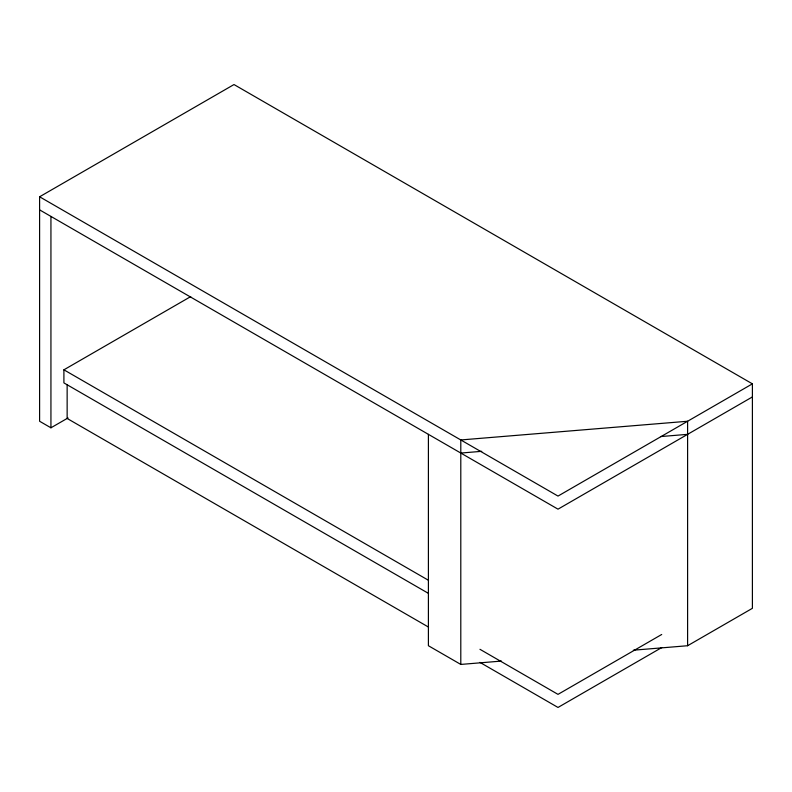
<?xml version="1.0" encoding="UTF-8"?>
<svg xmlns="http://www.w3.org/2000/svg" width="792" height="792" viewBox="0 0 792 792"><rect width="100%" height="100%" fill="white"/><g stroke="black" fill="none" stroke-linecap="round" stroke-linejoin="round"><path stroke-width="1.19" d="M68.033 417.938L50.936 427.799L39.6 421.255L39.6 196.782L233.996 84.546L752.4 383.843L752.4 608.315L687.604 645.727L633.362 650.202M428.531 593.426L63.904 382.902L63.904 369.815L190.724 296.594M752.4 383.843L558.004 496.079L39.6 196.782M752.4 396.931L558.004 509.167L39.6 209.87M661.716 634.481L558.004 694.366L479.952 649.301M661.716 647.579L558.004 707.454L479.952 662.389M460.796 453.054L481.754 451.321M660.478 436.58L687.604 434.343M428.403 434.343L428.403 645.727L460.796 664.429L501.475 661.072M63.904 369.815L428.531 580.328M428.561 627.115L67.142 418.453L67.142 384.655M687.604 645.727L687.604 421.255L460.796 439.956L460.796 664.429M50.936 216.424L50.936 427.799"/></g></svg>
